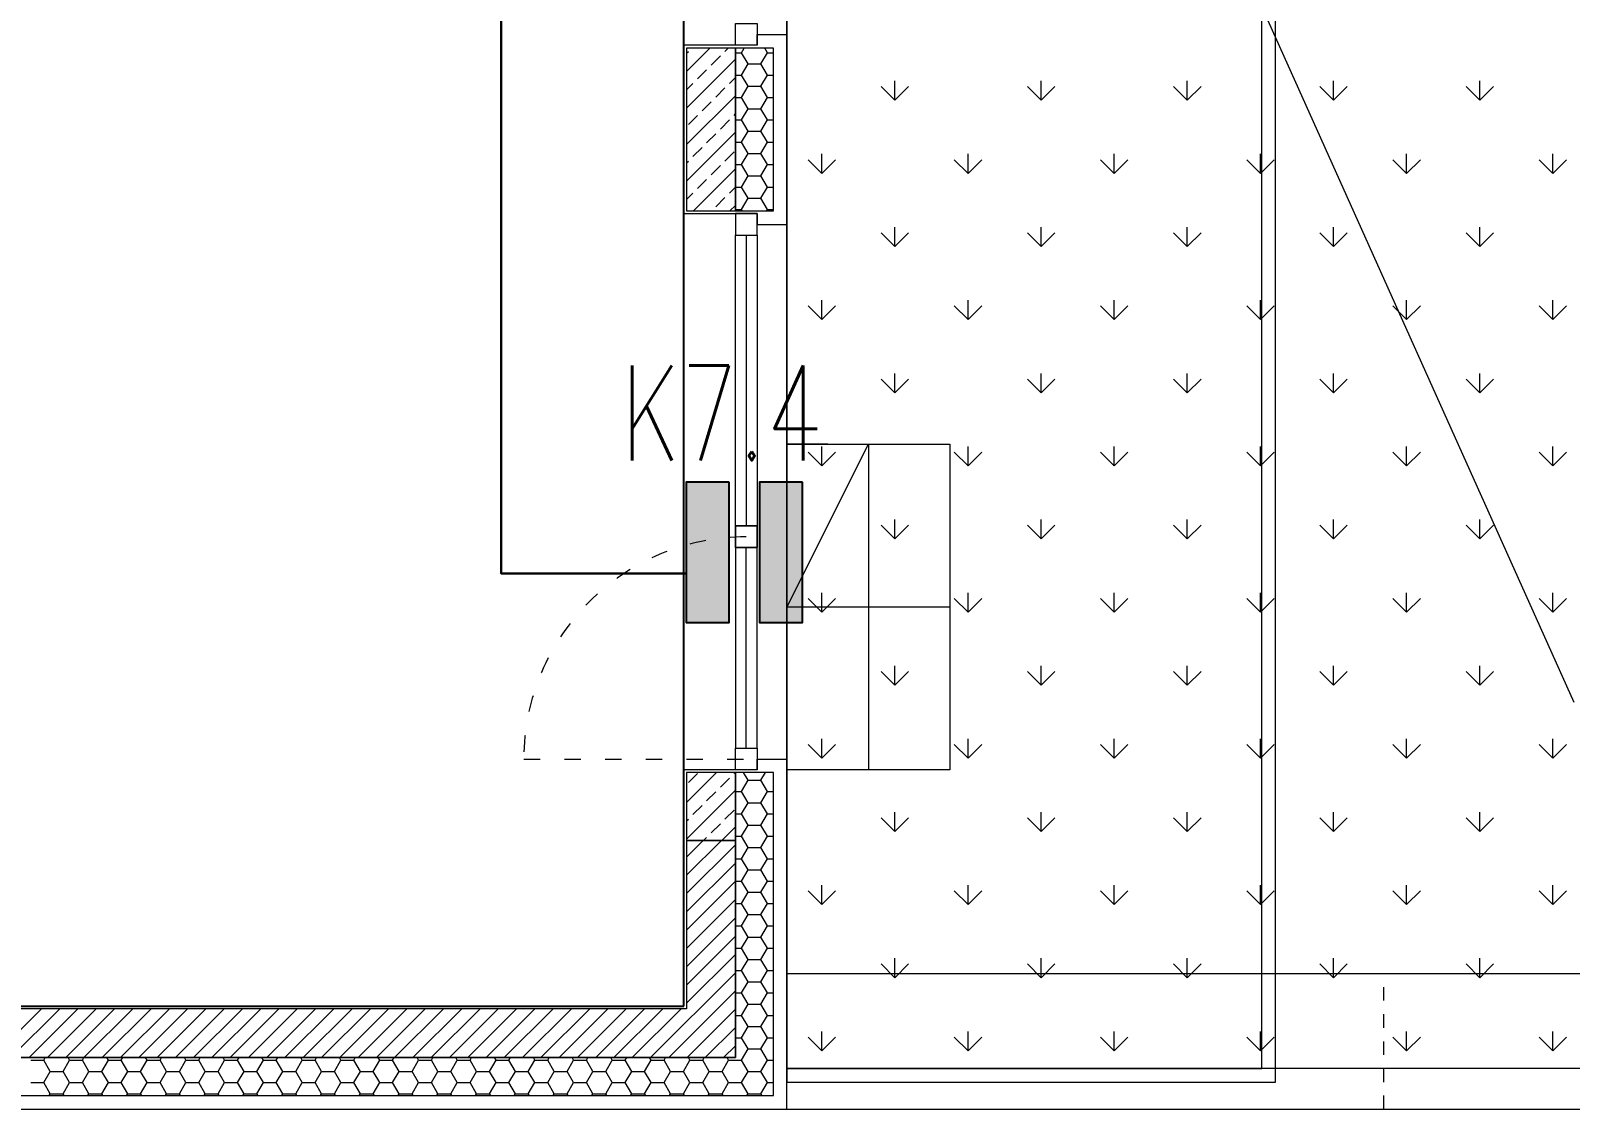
# Model space of a CAD drawing. Header units: millimetres. Extents: x 1780 to 154263, y -7240 to 17216.
# Drawn here: x 152218 to 152786, y 3005 to 3403 of the extents above; entities that cross this region are included whole.
import ezdxf

# ---------------------------------------------------------------- set-up
doc = ezdxf.new("R2010")
doc.units = ezdxf.units.MM
doc.linetypes.add('0.5_0.5', pattern=[1, 0.5, -0.5])
doc.linetypes.add('ACAD_ISO03W100', pattern=[30, 12, -18])
for name, color, linetype, lineweight in [('2d_SX_gruba przekroje', 90, 'Continuous', 20), ('2d_SX_instalacje - kanalizacja opadowa', 130, 'Continuous', 5), ('2d_SX_oznaczenia', 40, 'Continuous', 0), ('2d_SX_stolarka okienna', 5, 'Continuous', 5), ('2d_SX_szraf', 251, 'Continuous', 0), ('2d_SX_warstwy', 181, 'Continuous', 9), ('2d_SX_widok', 10, 'Continuous', 9)]:
    doc.layers.add(name, color=color, linetype=linetype, lineweight=lineweight)
doc.layers.add('2d_SX_powierzchnia', color=251, linetype='Continuous', plot=False)
doc.layers.add('2d_SX_rewizja 18 września', color=210, linetype='Continuous')
doc.layers.add('60 instalacje elektryka', color=10, linetype='Continuous')
doc.styles.add('OPIS', font='simplex.shx', dxfattribs={"width": 0.7, "height": 4})

# ---------------------------------------------------------------- blocks, each defined once
blk = doc.blocks.new('2p bc')
at = {"layer": '2d_SX_gruba przekroje', "color": 8}
for p, q in [((109357, 1644.67), (109357, 1648.67)), ((109357, 1648.67), (109368, 1648.67)), ((109368, 1648.67), (109368, 1644.67)), ((109357, 1644.67), (109330, 1644.67)), ((109330, 1644.67), (109330, 1582.67)), ((109368, 1582.67), (109368, 1644.67)), ((109330, 1582.67), (109357, 1582.67)), ((109357, 1582.67), (109357, 1578.67)), ((109357, 1578.67), (109368, 1578.67)), ((109368, 1578.67), (109368, 1582.67)), ((109357, 1377.67), (109357, 1381.67)), ((109357, 1381.67), (109368, 1381.67)), ((109368, 1381.67), (109368, 1377.67)), ((109357, 1377.67), (109330, 1377.67)), ((109330, 1377.67), (109330, 1290.67)), ((109368, 1252.67), (109368, 1377.67)), ((109330, 1290.67), (108859, 1290.67)), ((108859, 1252.67), (109368, 1252.67))]:
    blk.add_line(p, q, dxfattribs=at)
at = {"layer": '2d_SX_instalacje - kanalizacja opadowa', "color": 8, "linetype": '0.5_0.5', "ltscale": 10}
blk.add_line((109588, 1252.67), (109588, 1297.67), dxfattribs=at)
at = {"layer": '2d_SX_oznaczenia', "color": 8, "ltscale": 0.5}
for p, q in [((109368, 1437.67), (109398, 1497.67)), ((109428, 1437.67), (109368, 1437.67))]:
    blk.add_line(p, q, dxfattribs=at)
at = {"layer": '2d_SX_powierzchnia', "color": 8}
for p, q in [((109330, 1290.67), (109330, 1830.67)), ((108639, 1290.67), (109330, 1290.67))]:
    blk.add_line(p, q, dxfattribs=at)
at = {"layer": '2d_SX_stolarka okienna', "color": 8, "linetype": 'ACAD_ISO03W100', "ltscale": 0.5}
blk.add_line((109271, 1381.67), (109353, 1381.67), dxfattribs=at)
at = {"layer": '2d_SX_stolarka okienna', "color": 8}
for points in [[(109349, 1644.67), (109349, 1652.67), (109357, 1652.67), (109357, 1644.67), (109349, 1644.67)], [(109349, 1582.67), (109349, 1574.67), (109357, 1574.67), (109357, 1582.67), (109349, 1582.67)], [(109349, 1574.67), (109357, 1574.67), (109357, 1467.67), (109349, 1467.67)], [(109349, 1459.67), (109349, 1467.67), (109357, 1467.67), (109357, 1459.67), (109349, 1459.67)], [(109349, 1467.67), (109349, 1459.67), (109357, 1459.67), (109357, 1467.67), (109349, 1467.67)], [(109349, 1385.67), (109357, 1385.67), (109357, 1459.67), (109349, 1459.67)], [(109349, 1377.67), (109349, 1385.67), (109357, 1385.67), (109357, 1377.67), (109349, 1377.67)]]:
    blk.add_lwpolyline(points, close=True, dxfattribs=at)
for points in [[(109353, 1574.67), (109353, 1467.67)], [(109353, 1385.67), (109353, 1459.67)]]:
    blk.add_lwpolyline(points, dxfattribs=at)
at = {"layer": '2d_SX_stolarka okienna', "color": 8, "linetype": 'ACAD_ISO03W100', "ltscale": 0.5}
blk.add_arc((109353.07, 1381.5), 82.07, 90.0486, 179.8832, dxfattribs=at)
at = {"layer": '2d_SX_szraf', "color": 8}
for p, q in [((109368, 2048.67), (109658, 1402.67)), ((109368, 2048.67), (109368, 1302.67)), ((109368, 1302.67), (109758, 1302.67))]:
    blk.add_line(p, q, dxfattribs=at)
at = {"layer": '2d_SX_szraf', "color": 8, "linetype": 'Continuous'}
for p, q in [((109331, 1635.03), (109339.63, 1643.67)), ((109331, 1641.77), (109331.65, 1642.42)), ((109340.07, 1637.37), (109343.44, 1640.74)), ((109345.12, 1642.42), (109346.37, 1643.67)), ((109349, 1641.94), (109351.26, 1641.94)), ((109351.26, 1641.94), (109352.25, 1643.67)), ((109353.64, 1637.82), (109351.26, 1641.94)), ((109358.4, 1637.82), (109360.78, 1641.94)), ((109360.78, 1641.94), (109359.79, 1643.67)), ((109360.78, 1641.94), (109363, 1641.94)), ((109331, 1621.56), (109349, 1639.56)), ((109335.02, 1632.32), (109338.38, 1635.68)), ((109351.26, 1633.69), (109353.64, 1637.82)), ((109353.64, 1637.82), (109358.4, 1637.82)), ((109360.78, 1633.69), (109358.4, 1637.82)), ((109331, 1628.3), (109333.33, 1630.63)), ((109341.75, 1625.58), (109345.12, 1628.95)), ((109346.8, 1630.63), (109349, 1632.83)), ((109349, 1633.69), (109351.26, 1633.69)), ((109353.64, 1629.57), (109351.26, 1633.69)), ((109351.26, 1625.44), (109353.64, 1629.57)), ((109353.64, 1629.57), (109358.4, 1629.57)), ((109358.4, 1629.57), (109360.78, 1633.69)), ((109360.78, 1625.44), (109358.4, 1629.57)), ((109360.78, 1633.69), (109363, 1633.69)), ((109407.78, 1624.42), (109402.73, 1629.47)), ((109407.78, 1624.42), (109407.78, 1631.56)), ((109407.78, 1624.42), (109412.83, 1629.47)), ((109461.66, 1624.42), (109456.61, 1629.47)), ((109461.66, 1624.42), (109461.66, 1631.56)), ((109461.66, 1624.42), (109466.71, 1629.47)), ((109515.54, 1624.42), (109510.49, 1629.47)), ((109515.54, 1624.42), (109515.54, 1631.56)), ((109515.54, 1624.42), (109520.59, 1629.47)), ((109569.42, 1624.42), (109564.37, 1629.47)), ((109569.42, 1624.42), (109569.42, 1631.56)), ((109569.42, 1624.42), (109574.48, 1629.47)), ((109623.31, 1624.42), (109618.25, 1629.47)), ((109623.31, 1624.42), (109623.31, 1631.56)), ((109623.31, 1624.42), (109628.36, 1629.47)), ((109331, 1608.09), (109349, 1626.09)), ((109336.7, 1620.53), (109340.07, 1623.9)), ((109349, 1625.44), (109351.26, 1625.44)), ((109353.64, 1621.32), (109351.26, 1625.44)), ((109358.4, 1621.32), (109360.78, 1625.44)), ((109360.78, 1625.44), (109363, 1625.44)), ((109331.65, 1615.48), (109335.02, 1618.85)), ((109343.44, 1613.79), (109346.8, 1617.16)), ((109348.49, 1618.85), (109349, 1619.36)), ((109349, 1617.2), (109351.26, 1617.2)), ((109351.26, 1617.2), (109353.64, 1621.32)), ((109353.64, 1613.07), (109351.26, 1617.2)), ((109353.64, 1621.32), (109358.4, 1621.32)), ((109360.78, 1617.2), (109358.4, 1621.32)), ((109358.4, 1613.07), (109360.78, 1617.2)), ((109360.78, 1617.2), (109363, 1617.2)), ((109331, 1594.62), (109349, 1612.62)), ((109338.38, 1608.74), (109341.75, 1612.11)), ((109351.26, 1608.95), (109353.64, 1613.07)), ((109353.64, 1613.07), (109358.4, 1613.07)), ((109360.78, 1608.95), (109358.4, 1613.07)), ((109333.33, 1603.69), (109336.7, 1607.06)), ((109349, 1608.95), (109351.26, 1608.95)), ((109353.64, 1604.82), (109351.26, 1608.95)), ((109358.4, 1604.82), (109360.78, 1608.95)), ((109360.78, 1608.95), (109363, 1608.95)), ((109331, 1601.36), (109331.65, 1602.01)), ((109340.07, 1596.96), (109343.44, 1600.32)), ((109345.12, 1602.01), (109348.49, 1605.38)), ((109349, 1600.7), (109351.26, 1600.7)), ((109351.26, 1600.7), (109353.64, 1604.82)), ((109353.64, 1596.57), (109351.26, 1600.7)), ((109353.64, 1604.82), (109358.4, 1604.82)), ((109360.78, 1600.7), (109358.4, 1604.82)), ((109358.4, 1596.57), (109360.78, 1600.7)), ((109360.78, 1600.7), (109363, 1600.7)), ((109380.84, 1597.48), (109375.79, 1602.53)), ((109380.84, 1597.48), (109380.84, 1604.62)), ((109380.84, 1597.48), (109385.89, 1602.53)), ((109434.72, 1597.48), (109429.67, 1602.53)), ((109434.72, 1597.48), (109434.72, 1604.62)), ((109434.72, 1597.48), (109439.77, 1602.53)), ((109488.6, 1597.48), (109483.55, 1602.53)), ((109488.6, 1597.48), (109488.6, 1604.62)), ((109488.6, 1597.48), (109493.65, 1602.53)), ((109542.48, 1597.48), (109537.43, 1602.53)), ((109542.48, 1597.48), (109542.48, 1604.62)), ((109542.48, 1597.48), (109547.53, 1602.53)), ((109596.36, 1597.48), (109591.31, 1602.53)), ((109596.36, 1597.48), (109596.36, 1604.62)), ((109596.36, 1597.48), (109601.42, 1602.53)), ((109650.25, 1597.48), (109645.2, 1602.53)), ((109650.25, 1597.48), (109650.25, 1604.62)), ((109650.25, 1597.48), (109655.3, 1602.53)), ((109333.51, 1583.67), (109349, 1599.15)), ((109335.02, 1591.91), (109338.38, 1595.27)), ((109351.26, 1592.45), (109353.64, 1596.57)), ((109353.64, 1596.57), (109358.4, 1596.57)), ((109360.78, 1592.45), (109358.4, 1596.57)), ((109331, 1587.89), (109333.33, 1590.22)), ((109341.75, 1585.17), (109345.12, 1588.54)), ((109346.8, 1590.22), (109349, 1592.42)), ((109349, 1592.45), (109351.26, 1592.45)), ((109353.64, 1588.32), (109351.26, 1592.45)), ((109358.4, 1588.32), (109360.78, 1592.45)), ((109360.78, 1592.45), (109363, 1592.45)), ((109346.98, 1583.67), (109349, 1585.68)), ((109349, 1584.2), (109351.26, 1584.2)), ((109351.26, 1584.2), (109353.64, 1588.32)), ((109351.57, 1583.67), (109351.26, 1584.2)), ((109353.64, 1588.32), (109358.4, 1588.32)), ((109360.78, 1584.2), (109358.4, 1588.32)), ((109360.48, 1583.67), (109360.78, 1584.2)), ((109360.78, 1584.2), (109363, 1584.2)), ((109407.78, 1570.54), (109407.78, 1577.68)), ((109461.66, 1570.54), (109461.66, 1577.68)), ((109515.54, 1570.54), (109515.54, 1577.68)), ((109569.42, 1570.54), (109569.42, 1577.68)), ((109623.31, 1570.54), (109623.31, 1577.68)), ((109407.78, 1570.54), (109402.73, 1575.59)), ((109407.78, 1570.54), (109412.83, 1575.59)), ((109461.66, 1570.54), (109456.61, 1575.59)), ((109461.66, 1570.54), (109466.71, 1575.59)), ((109515.54, 1570.54), (109510.49, 1575.59)), ((109515.54, 1570.54), (109520.59, 1575.59)), ((109569.42, 1570.54), (109564.37, 1575.59)), ((109569.42, 1570.54), (109574.48, 1575.59)), ((109623.31, 1570.54), (109618.25, 1575.59)), ((109623.31, 1570.54), (109628.36, 1575.59)), ((109380.84, 1543.6), (109380.84, 1550.74)), ((109434.72, 1543.6), (109434.72, 1550.74)), ((109488.6, 1543.6), (109488.6, 1550.74)), ((109542.48, 1543.6), (109542.48, 1550.74)), ((109596.36, 1543.6), (109596.36, 1550.74)), ((109650.25, 1543.6), (109650.25, 1550.74)), ((109380.84, 1543.6), (109375.79, 1548.65)), ((109380.84, 1543.6), (109385.89, 1548.65)), ((109434.72, 1543.6), (109429.67, 1548.65)), ((109434.72, 1543.6), (109439.77, 1548.65)), ((109488.6, 1543.6), (109483.55, 1548.65)), ((109488.6, 1543.6), (109493.65, 1548.65)), ((109542.48, 1543.6), (109537.43, 1548.65)), ((109542.48, 1543.6), (109547.53, 1548.65)), ((109596.36, 1543.6), (109591.31, 1548.65)), ((109596.36, 1543.6), (109601.42, 1548.65)), ((109650.25, 1543.6), (109645.2, 1548.65)), ((109650.25, 1543.6), (109655.3, 1548.65)), ((109407.78, 1516.65), (109402.73, 1521.71)), ((109407.78, 1516.65), (109407.78, 1523.8)), ((109407.78, 1516.65), (109412.83, 1521.71)), ((109461.66, 1516.65), (109456.61, 1521.71)), ((109461.66, 1516.65), (109461.66, 1523.8)), ((109461.66, 1516.65), (109466.71, 1521.71)), ((109515.54, 1516.65), (109510.49, 1521.71)), ((109515.54, 1516.65), (109515.54, 1523.8)), ((109515.54, 1516.65), (109520.59, 1521.71)), ((109569.42, 1516.65), (109564.37, 1521.71)), ((109569.42, 1516.65), (109569.42, 1523.8)), ((109569.42, 1516.65), (109574.48, 1521.71)), ((109623.31, 1516.65), (109618.25, 1521.71)), ((109623.31, 1516.65), (109623.31, 1523.8)), ((109623.31, 1516.65), (109628.36, 1521.71)), ((109380.84, 1489.71), (109375.79, 1494.77)), ((109380.84, 1489.71), (109380.84, 1496.86)), ((109380.84, 1489.71), (109385.89, 1494.77)), ((109434.72, 1489.71), (109429.67, 1494.77)), ((109434.72, 1489.71), (109434.72, 1496.86)), ((109434.72, 1489.71), (109439.77, 1494.77)), ((109488.6, 1489.71), (109483.55, 1494.77)), ((109488.6, 1489.71), (109488.6, 1496.86)), ((109488.6, 1489.71), (109493.65, 1494.77)), ((109542.48, 1489.71), (109537.43, 1494.77)), ((109542.48, 1489.71), (109542.48, 1496.86)), ((109542.48, 1489.71), (109547.53, 1494.77)), ((109596.36, 1489.71), (109591.31, 1494.77)), ((109596.36, 1489.71), (109596.36, 1496.86)), ((109596.36, 1489.71), (109601.42, 1494.77)), ((109650.25, 1489.71), (109645.2, 1494.77)), ((109650.25, 1489.71), (109650.25, 1496.86)), ((109650.25, 1489.71), (109655.3, 1494.77)), ((109407.78, 1462.77), (109407.78, 1469.92)), ((109461.66, 1462.77), (109461.66, 1469.92)), ((109515.54, 1462.77), (109515.54, 1469.92)), ((109569.42, 1462.77), (109569.42, 1469.92)), ((109623.31, 1462.77), (109623.31, 1469.92)), ((109407.78, 1462.77), (109402.73, 1467.82)), ((109407.78, 1462.77), (109412.83, 1467.82)), ((109461.66, 1462.77), (109456.61, 1467.82)), ((109461.66, 1462.77), (109466.71, 1467.82)), ((109515.54, 1462.77), (109510.49, 1467.82)), ((109515.54, 1462.77), (109520.59, 1467.82)), ((109569.42, 1462.77), (109564.37, 1467.82)), ((109569.42, 1462.77), (109574.48, 1467.82)), ((109623.31, 1462.77), (109618.25, 1467.82)), ((109623.31, 1462.77), (109628.36, 1467.82)), ((109380.84, 1435.83), (109380.84, 1442.98)), ((109434.72, 1435.83), (109434.72, 1442.98)), ((109488.6, 1435.83), (109488.6, 1442.98)), ((109542.48, 1435.83), (109542.48, 1442.98)), ((109596.36, 1435.83), (109596.36, 1442.98)), ((109650.25, 1435.83), (109650.25, 1442.98)), ((109380.84, 1435.83), (109375.79, 1440.88)), ((109380.84, 1435.83), (109385.89, 1440.88)), ((109434.72, 1435.83), (109429.67, 1440.88)), ((109434.72, 1435.83), (109439.77, 1440.88)), ((109488.6, 1435.83), (109483.55, 1440.88)), ((109488.6, 1435.83), (109493.65, 1440.88)), ((109542.48, 1435.83), (109537.43, 1440.88)), ((109542.48, 1435.83), (109547.53, 1440.88)), ((109596.36, 1435.83), (109591.31, 1440.88)), ((109596.36, 1435.83), (109601.42, 1440.88)), ((109650.25, 1435.83), (109645.2, 1440.88)), ((109650.25, 1435.83), (109655.3, 1440.88)), ((109407.78, 1408.89), (109402.73, 1413.94)), ((109407.78, 1408.89), (109407.78, 1416.04)), ((109407.78, 1408.89), (109412.83, 1413.94)), ((109461.66, 1408.89), (109456.61, 1413.94)), ((109461.66, 1408.89), (109461.66, 1416.04)), ((109461.66, 1408.89), (109466.71, 1413.94)), ((109515.54, 1408.89), (109510.49, 1413.94)), ((109515.54, 1408.89), (109515.54, 1416.04)), ((109515.54, 1408.89), (109520.59, 1413.94)), ((109569.42, 1408.89), (109564.37, 1413.94)), ((109569.42, 1408.89), (109569.42, 1416.04)), ((109569.42, 1408.89), (109574.48, 1413.94)), ((109623.31, 1408.89), (109618.25, 1413.94)), ((109623.31, 1408.89), (109623.31, 1416.04)), ((109623.31, 1408.89), (109628.36, 1413.94)), ((109380.84, 1381.95), (109375.79, 1387)), ((109380.84, 1381.95), (109380.84, 1389.09)), ((109380.84, 1381.95), (109385.89, 1387)), ((109434.72, 1381.95), (109429.67, 1387)), ((109434.72, 1381.95), (109434.72, 1389.09)), ((109434.72, 1381.95), (109439.77, 1387)), ((109488.6, 1381.95), (109483.55, 1387)), ((109488.6, 1381.95), (109488.6, 1389.09)), ((109488.6, 1381.95), (109493.65, 1387)), ((109542.48, 1381.95), (109537.43, 1387)), ((109542.48, 1381.95), (109542.48, 1389.09)), ((109542.48, 1381.95), (109547.53, 1387)), ((109596.36, 1381.95), (109591.31, 1387)), ((109596.36, 1381.95), (109596.36, 1389.09)), ((109596.36, 1381.95), (109601.42, 1387)), ((109650.25, 1381.95), (109645.2, 1387)), ((109650.25, 1381.95), (109650.25, 1389.09)), ((109650.25, 1381.95), (109655.3, 1387)), ((109331, 1365.63), (109342.04, 1376.67)), ((109331.65, 1373.01), (109335.02, 1376.38)), ((109343.44, 1371.33), (109346.8, 1374.7)), ((109348.49, 1376.38), (109348.77, 1376.67)), ((109351.26, 1369.73), (109353.64, 1373.85)), ((109353.64, 1373.85), (109352.02, 1376.67)), ((109353.64, 1373.85), (109358.4, 1373.85)), ((109358.4, 1373.85), (109360.03, 1376.67)), ((109360.78, 1369.73), (109358.4, 1373.85)), ((109331, 1352.16), (109349, 1370.16)), ((109338.38, 1366.28), (109341.75, 1369.64)), ((109349, 1369.73), (109351.26, 1369.73)), ((109353.64, 1365.6), (109351.26, 1369.73)), ((109358.4, 1365.6), (109360.78, 1369.73)), ((109360.78, 1369.73), (109363, 1369.73)), ((109333.33, 1361.22), (109336.7, 1364.59)), ((109345.12, 1359.54), (109348.49, 1362.91)), ((109351.26, 1361.48), (109353.64, 1365.6)), ((109353.64, 1365.6), (109358.4, 1365.6)), ((109360.78, 1361.48), (109358.4, 1365.6)), ((109407.78, 1355.01), (109407.78, 1362.15)), ((109461.66, 1355.01), (109461.66, 1362.15)), ((109515.54, 1355.01), (109515.54, 1362.15)), ((109569.42, 1355.01), (109569.42, 1362.15)), ((109623.31, 1355.01), (109623.31, 1362.15)), ((109331, 1358.89), (109331.65, 1359.54)), ((109340.07, 1354.49), (109343.44, 1357.86)), ((109343.98, 1351.67), (109349, 1356.69)), ((109349, 1361.48), (109351.26, 1361.48)), ((109353.64, 1357.36), (109351.26, 1361.48)), ((109351.26, 1353.23), (109353.64, 1357.36)), ((109353.64, 1357.36), (109358.4, 1357.36)), ((109358.4, 1357.36), (109360.78, 1361.48)), ((109360.78, 1353.23), (109358.4, 1357.36)), ((109360.78, 1361.48), (109363, 1361.48)), ((109407.78, 1355.01), (109402.73, 1360.06)), ((109407.78, 1355.01), (109412.83, 1360.06)), ((109461.66, 1355.01), (109456.61, 1360.06)), ((109461.66, 1355.01), (109466.71, 1360.06)), ((109515.54, 1355.01), (109510.49, 1360.06)), ((109515.54, 1355.01), (109520.59, 1360.06)), ((109569.42, 1355.01), (109564.37, 1360.06)), ((109569.42, 1355.01), (109574.48, 1360.06)), ((109623.31, 1355.01), (109618.25, 1360.06)), ((109623.31, 1355.01), (109628.36, 1360.06)), ((109331, 1345.58), (109337.08, 1351.67)), ((109331, 1338.85), (109343.82, 1351.67)), ((109337.24, 1351.67), (109338.38, 1352.81)), ((109349, 1353.23), (109351.26, 1353.23)), ((109353.64, 1349.11), (109351.26, 1353.23)), ((109358.4, 1349.11), (109360.78, 1353.23)), ((109360.78, 1353.23), (109363, 1353.23)), ((109331, 1332.11), (109349, 1350.11)), ((109349, 1344.98), (109351.26, 1344.98)), ((109351.26, 1344.98), (109353.64, 1349.11)), ((109353.64, 1340.86), (109351.26, 1344.98)), ((109353.64, 1349.11), (109358.4, 1349.11)), ((109360.78, 1344.98), (109358.4, 1349.11)), ((109358.4, 1340.86), (109360.78, 1344.98)), ((109360.78, 1344.98), (109363, 1344.98)), ((109331, 1325.37), (109349, 1343.37)), ((109351.26, 1336.73), (109353.64, 1340.86)), ((109353.64, 1340.86), (109358.4, 1340.86)), ((109360.78, 1336.73), (109358.4, 1340.86)), ((109331, 1318.64), (109349, 1336.64)), ((109349, 1336.73), (109351.26, 1336.73)), ((109353.64, 1332.61), (109351.26, 1336.73)), ((109358.4, 1332.61), (109360.78, 1336.73)), ((109360.78, 1336.73), (109363, 1336.73)), ((109380.84, 1328.07), (109380.84, 1335.21)), ((109434.72, 1328.07), (109434.72, 1335.21)), ((109488.6, 1328.07), (109488.6, 1335.21)), ((109542.48, 1328.07), (109542.48, 1335.21)), ((109596.36, 1328.07), (109596.36, 1335.21)), ((109650.25, 1328.07), (109650.25, 1335.21)), ((109331, 1311.9), (109349, 1329.9)), ((109349, 1328.48), (109351.26, 1328.48)), ((109351.26, 1328.48), (109353.64, 1332.61)), ((109353.64, 1324.36), (109351.26, 1328.48)), ((109353.64, 1332.61), (109358.4, 1332.61)), ((109360.78, 1328.48), (109358.4, 1332.61)), ((109358.4, 1324.36), (109360.78, 1328.48)), ((109360.78, 1328.48), (109363, 1328.48)), ((109380.84, 1328.07), (109375.79, 1333.12)), ((109380.84, 1328.07), (109385.89, 1333.12)), ((109434.72, 1328.07), (109429.67, 1333.12)), ((109434.72, 1328.07), (109439.77, 1333.12)), ((109488.6, 1328.07), (109483.55, 1333.12)), ((109488.6, 1328.07), (109493.65, 1333.12)), ((109542.48, 1328.07), (109537.43, 1333.12)), ((109542.48, 1328.07), (109547.53, 1333.12)), ((109596.36, 1328.07), (109591.31, 1333.12)), ((109596.36, 1328.07), (109601.42, 1333.12)), ((109650.25, 1328.07), (109645.2, 1333.12)), ((109650.25, 1328.07), (109655.3, 1333.12)), ((109331, 1305.17), (109349, 1323.17)), ((109351.26, 1320.24), (109353.64, 1324.36)), ((109353.64, 1324.36), (109358.4, 1324.36)), ((109360.78, 1320.24), (109358.4, 1324.36)), ((109331, 1298.43), (109349, 1316.43)), ((109349, 1320.24), (109351.26, 1320.24)), ((109353.64, 1316.11), (109351.26, 1320.24)), ((109358.4, 1316.11), (109360.78, 1320.24)), ((109360.78, 1320.24), (109363, 1320.24)), ((109349, 1311.99), (109351.26, 1311.99)), ((109351.26, 1311.99), (109353.64, 1316.11)), ((109353.64, 1307.86), (109351.26, 1311.99)), ((109353.64, 1316.11), (109358.4, 1316.11)), ((109360.78, 1311.99), (109358.4, 1316.11)), ((109358.4, 1307.86), (109360.78, 1311.99)), ((109360.78, 1311.99), (109363, 1311.99)), ((109331, 1291.7), (109349, 1309.7)), ((109351.26, 1303.74), (109353.64, 1307.86)), ((109353.64, 1307.86), (109358.4, 1307.86)), ((109360.78, 1303.74), (109358.4, 1307.86)), ((109407.78, 1301.13), (109402.73, 1306.18)), ((109407.78, 1301.13), (109407.78, 1308.27)), ((109407.78, 1301.13), (109412.83, 1306.18)), ((109461.66, 1301.13), (109456.61, 1306.18)), ((109461.66, 1301.13), (109461.66, 1308.27)), ((109461.66, 1301.13), (109466.71, 1306.18)), ((109515.54, 1301.13), (109510.49, 1306.18)), ((109515.54, 1301.13), (109515.54, 1308.27)), ((109515.54, 1301.13), (109520.59, 1306.18)), ((109569.42, 1301.13), (109564.37, 1306.18)), ((109569.42, 1301.13), (109569.42, 1308.27)), ((109569.42, 1301.13), (109574.48, 1306.18)), ((109623.31, 1301.13), (109618.25, 1306.18)), ((109623.31, 1301.13), (109623.31, 1308.27)), ((109623.31, 1301.13), (109628.36, 1306.18)), ((109317.7, 1271.67), (109349, 1302.96)), ((109349, 1303.74), (109351.26, 1303.74)), ((109353.64, 1299.61), (109351.26, 1303.74)), ((109351.26, 1295.49), (109353.64, 1299.61)), ((109353.64, 1299.61), (109358.4, 1299.61)), ((109358.4, 1299.61), (109360.78, 1303.74)), ((109360.78, 1295.49), (109358.4, 1299.61)), ((109360.78, 1303.74), (109363, 1303.74)), ((109324.44, 1271.67), (109349, 1296.23)), ((109349, 1295.49), (109351.26, 1295.49)), ((109353.64, 1291.36), (109351.26, 1295.49)), ((109358.4, 1291.36), (109360.78, 1295.49)), ((109360.78, 1295.49), (109363, 1295.49)), ((109075.23, 1271.67), (109093.23, 1289.67)), ((109081.97, 1271.67), (109099.97, 1289.67)), ((109088.7, 1271.67), (109106.7, 1289.67)), ((109095.44, 1271.67), (109113.44, 1289.67)), ((109102.18, 1271.67), (109120.18, 1289.67)), ((109108.91, 1271.67), (109126.91, 1289.67)), ((109115.65, 1271.67), (109133.65, 1289.67)), ((109122.38, 1271.67), (109140.38, 1289.67)), ((109129.12, 1271.67), (109147.12, 1289.67)), ((109135.85, 1271.67), (109153.85, 1289.67)), ((109142.59, 1271.67), (109160.59, 1289.67)), ((109149.32, 1271.67), (109167.32, 1289.67)), ((109156.06, 1271.67), (109174.06, 1289.67)), ((109162.79, 1271.67), (109180.79, 1289.67)), ((109169.53, 1271.67), (109187.53, 1289.67)), ((109176.26, 1271.67), (109194.26, 1289.67)), ((109183, 1271.67), (109201, 1289.67)), ((109189.73, 1271.67), (109207.73, 1289.67)), ((109196.47, 1271.67), (109214.47, 1289.67)), ((109203.2, 1271.67), (109221.2, 1289.67)), ((109209.94, 1271.67), (109227.94, 1289.67)), ((109216.67, 1271.67), (109234.67, 1289.67)), ((109223.41, 1271.67), (109241.41, 1289.67)), ((109230.14, 1271.67), (109248.14, 1289.67)), ((109236.88, 1271.67), (109254.88, 1289.67)), ((109243.61, 1271.67), (109261.61, 1289.67)), ((109250.35, 1271.67), (109268.35, 1289.67)), ((109257.08, 1271.67), (109275.08, 1289.67)), ((109263.82, 1271.67), (109281.82, 1289.67)), ((109270.55, 1271.67), (109288.55, 1289.67)), ((109277.29, 1271.67), (109295.29, 1289.67)), ((109284.03, 1271.67), (109302.03, 1289.67)), ((109290.76, 1271.67), (109308.76, 1289.67)), ((109297.5, 1271.67), (109315.5, 1289.67)), ((109304.23, 1271.67), (109322.23, 1289.67)), ((109310.97, 1271.67), (109328.97, 1289.67)), ((109331.17, 1271.67), (109349, 1289.49)), ((109351.26, 1287.24), (109353.64, 1291.36)), ((109353.64, 1291.36), (109358.4, 1291.36)), ((109360.78, 1287.24), (109358.4, 1291.36)), ((109337.91, 1271.67), (109349, 1282.76)), ((109349, 1287.24), (109351.26, 1287.24)), ((109353.64, 1283.12), (109351.26, 1287.24)), ((109351.26, 1278.99), (109353.64, 1283.12)), ((109353.64, 1283.12), (109358.4, 1283.12)), ((109358.4, 1283.12), (109360.78, 1287.24)), ((109360.78, 1278.99), (109358.4, 1283.12)), ((109360.78, 1287.24), (109363, 1287.24)), ((109349, 1278.99), (109351.26, 1278.99)), ((109353.64, 1274.87), (109351.26, 1278.99)), ((109358.4, 1274.87), (109360.78, 1278.99)), ((109360.78, 1278.99), (109363, 1278.99)), ((109380.84, 1274.19), (109375.79, 1279.24)), ((109380.84, 1274.19), (109380.84, 1281.33)), ((109380.84, 1274.19), (109385.89, 1279.24)), ((109434.72, 1274.19), (109429.67, 1279.24)), ((109434.72, 1274.19), (109434.72, 1281.33)), ((109434.72, 1274.19), (109439.77, 1279.24)), ((109488.6, 1274.19), (109483.55, 1279.24)), ((109488.6, 1274.19), (109488.6, 1281.33)), ((109488.6, 1274.19), (109493.65, 1279.24)), ((109542.48, 1274.19), (109537.43, 1279.24)), ((109542.48, 1274.19), (109542.48, 1281.33)), ((109542.48, 1274.19), (109547.53, 1279.24)), ((109596.36, 1274.19), (109591.31, 1279.24)), ((109596.36, 1274.19), (109596.36, 1281.33)), ((109596.36, 1274.19), (109601.42, 1279.24)), ((109650.25, 1274.19), (109645.2, 1279.24)), ((109650.25, 1274.19), (109650.25, 1281.33)), ((109650.25, 1274.19), (109655.3, 1279.24)), ((109094.08, 1270.74), (109094.62, 1271.67)), ((109103.61, 1270.74), (109103.08, 1271.67)), ((109108.37, 1270.74), (109108.91, 1271.67)), ((109117.9, 1270.74), (109117.36, 1271.67)), ((109122.66, 1270.74), (109123.19, 1271.67)), ((109132.18, 1270.74), (109131.65, 1271.67)), ((109136.95, 1270.74), (109137.48, 1271.67)), ((109146.47, 1270.74), (109145.94, 1271.67)), ((109151.23, 1270.74), (109151.77, 1271.67)), ((109160.76, 1270.74), (109160.23, 1271.67)), ((109165.52, 1270.74), (109166.06, 1271.67)), ((109175.05, 1270.74), (109174.51, 1271.67)), ((109179.81, 1270.74), (109180.34, 1271.67)), ((109189.33, 1270.74), (109188.8, 1271.67)), ((109194.1, 1270.74), (109194.63, 1271.67)), ((109203.62, 1270.74), (109203.09, 1271.67)), ((109208.38, 1270.74), (109208.92, 1271.67)), ((109217.91, 1270.74), (109217.38, 1271.67)), ((109222.67, 1270.74), (109223.21, 1271.67)), ((109232.2, 1270.74), (109231.66, 1271.67)), ((109236.96, 1270.74), (109237.49, 1271.67)), ((109246.48, 1270.74), (109245.95, 1271.67)), ((109251.25, 1270.74), (109251.78, 1271.67)), ((109260.77, 1270.74), (109260.24, 1271.67)), ((109265.53, 1270.74), (109266.07, 1271.67)), ((109275.06, 1270.74), (109274.53, 1271.67)), ((109279.82, 1270.74), (109280.36, 1271.67)), ((109289.35, 1270.74), (109288.81, 1271.67)), ((109294.11, 1270.74), (109294.64, 1271.67)), ((109303.63, 1270.74), (109303.1, 1271.67)), ((109308.4, 1270.74), (109308.93, 1271.67)), ((109317.92, 1270.74), (109317.39, 1271.67)), ((109322.68, 1270.74), (109323.22, 1271.67)), ((109332.21, 1270.74), (109331.68, 1271.67)), ((109336.97, 1270.74), (109337.51, 1271.67)), ((109344.64, 1271.67), (109349, 1276.02)), ((109346.5, 1270.74), (109345.96, 1271.67)), ((109351.26, 1270.74), (109353.64, 1274.87)), ((109353.64, 1274.87), (109358.4, 1274.87)), ((109360.78, 1270.74), (109358.4, 1274.87)), ((109089.32, 1270.74), (109094.08, 1270.74)), ((109096.47, 1266.62), (109094.08, 1270.74)), ((109094.08, 1262.49), (109096.47, 1266.62)), ((109096.47, 1266.62), (109101.23, 1266.62)), ((109101.23, 1266.62), (109103.61, 1270.74)), ((109103.61, 1262.49), (109101.23, 1266.62)), ((109103.61, 1270.74), (109108.37, 1270.74)), ((109110.75, 1266.62), (109108.37, 1270.74)), ((109108.37, 1262.49), (109110.75, 1266.62)), ((109110.75, 1266.62), (109115.52, 1266.62)), ((109115.52, 1266.62), (109117.9, 1270.74)), ((109117.9, 1262.49), (109115.52, 1266.62)), ((109117.9, 1270.74), (109122.66, 1270.74)), ((109125.04, 1266.62), (109122.66, 1270.74)), ((109122.66, 1262.49), (109125.04, 1266.62)), ((109125.04, 1266.62), (109129.8, 1266.62)), ((109129.8, 1266.62), (109132.18, 1270.74)), ((109132.18, 1262.49), (109129.8, 1266.62)), ((109132.18, 1270.74), (109136.95, 1270.74)), ((109139.33, 1266.62), (109136.95, 1270.74)), ((109136.95, 1262.49), (109139.33, 1266.62)), ((109139.33, 1266.62), (109144.09, 1266.62)), ((109144.09, 1266.62), (109146.47, 1270.74)), ((109146.47, 1262.49), (109144.09, 1266.62)), ((109146.47, 1270.74), (109151.23, 1270.74)), ((109153.62, 1266.62), (109151.23, 1270.74)), ((109151.23, 1262.49), (109153.62, 1266.62)), ((109153.62, 1266.62), (109158.38, 1266.62)), ((109158.38, 1266.62), (109160.76, 1270.74)), ((109160.76, 1262.49), (109158.38, 1266.62)), ((109160.76, 1270.74), (109165.52, 1270.74)), ((109167.9, 1266.62), (109165.52, 1270.74)), ((109165.52, 1262.49), (109167.9, 1266.62)), ((109167.9, 1266.62), (109172.67, 1266.62)), ((109172.67, 1266.62), (109175.05, 1270.74)), ((109175.05, 1262.49), (109172.67, 1266.62)), ((109175.05, 1270.74), (109179.81, 1270.74)), ((109182.19, 1266.62), (109179.81, 1270.74)), ((109179.81, 1262.49), (109182.19, 1266.62)), ((109182.19, 1266.62), (109186.95, 1266.62)), ((109186.95, 1266.62), (109189.33, 1270.74)), ((109189.33, 1262.49), (109186.95, 1266.62)), ((109189.33, 1270.74), (109194.1, 1270.74)), ((109196.48, 1266.62), (109194.1, 1270.74)), ((109194.1, 1262.49), (109196.48, 1266.62)), ((109196.48, 1266.62), (109201.24, 1266.62)), ((109201.24, 1266.62), (109203.62, 1270.74)), ((109203.62, 1262.49), (109201.24, 1266.62)), ((109203.62, 1270.74), (109208.38, 1270.74)), ((109210.77, 1266.62), (109208.38, 1270.74)), ((109208.38, 1262.49), (109210.77, 1266.62)), ((109210.77, 1266.62), (109215.53, 1266.62)), ((109215.53, 1266.62), (109217.91, 1270.74)), ((109217.91, 1262.49), (109215.53, 1266.62)), ((109217.91, 1270.74), (109222.67, 1270.74)), ((109225.05, 1266.62), (109222.67, 1270.74)), ((109222.67, 1262.49), (109225.05, 1266.62)), ((109225.05, 1266.62), (109229.82, 1266.62)), ((109229.82, 1266.62), (109232.2, 1270.74)), ((109232.2, 1262.49), (109229.82, 1266.62)), ((109232.2, 1270.74), (109236.96, 1270.74)), ((109239.34, 1266.62), (109236.96, 1270.74)), ((109236.96, 1262.49), (109239.34, 1266.62)), ((109239.34, 1266.62), (109244.1, 1266.62)), ((109244.1, 1266.62), (109246.48, 1270.74)), ((109246.48, 1262.49), (109244.1, 1266.62)), ((109246.48, 1270.74), (109251.25, 1270.74)), ((109253.63, 1266.62), (109251.25, 1270.74)), ((109251.25, 1262.49), (109253.63, 1266.62)), ((109253.63, 1266.62), (109258.39, 1266.62)), ((109258.39, 1266.62), (109260.77, 1270.74)), ((109260.77, 1262.49), (109258.39, 1266.62)), ((109260.77, 1270.74), (109265.53, 1270.74)), ((109267.92, 1266.62), (109265.53, 1270.74)), ((109265.53, 1262.49), (109267.92, 1266.62)), ((109267.92, 1266.62), (109272.68, 1266.62)), ((109272.68, 1266.62), (109275.06, 1270.74)), ((109275.06, 1262.49), (109272.68, 1266.62)), ((109275.06, 1270.74), (109279.82, 1270.74)), ((109282.2, 1266.62), (109279.82, 1270.74)), ((109279.82, 1262.49), (109282.2, 1266.62)), ((109282.2, 1266.62), (109286.97, 1266.62)), ((109286.97, 1266.62), (109289.35, 1270.74)), ((109289.35, 1262.49), (109286.97, 1266.62)), ((109289.35, 1270.74), (109294.11, 1270.74)), ((109296.49, 1266.62), (109294.11, 1270.74)), ((109294.11, 1262.49), (109296.49, 1266.62)), ((109296.49, 1266.62), (109301.25, 1266.62)), ((109301.25, 1266.62), (109303.63, 1270.74)), ((109303.63, 1262.49), (109301.25, 1266.62)), ((109303.63, 1270.74), (109308.4, 1270.74)), ((109310.78, 1266.62), (109308.4, 1270.74)), ((109308.4, 1262.49), (109310.78, 1266.62)), ((109310.78, 1266.62), (109315.54, 1266.62)), ((109315.54, 1266.62), (109317.92, 1270.74)), ((109317.92, 1262.49), (109315.54, 1266.62)), ((109317.92, 1270.74), (109322.68, 1270.74)), ((109325.07, 1266.62), (109322.68, 1270.74)), ((109322.68, 1262.49), (109325.07, 1266.62)), ((109325.07, 1266.62), (109329.83, 1266.62)), ((109329.83, 1266.62), (109332.21, 1270.74)), ((109332.21, 1262.49), (109329.83, 1266.62)), ((109332.21, 1270.74), (109336.97, 1270.74)), ((109339.35, 1266.62), (109336.97, 1270.74)), ((109336.97, 1262.49), (109339.35, 1266.62)), ((109339.35, 1266.62), (109344.12, 1266.62)), ((109344.12, 1266.62), (109346.5, 1270.74)), ((109346.5, 1262.49), (109344.12, 1266.62)), ((109346.5, 1270.74), (109351.26, 1270.74)), ((109353.64, 1266.62), (109351.26, 1270.74)), ((109351.26, 1262.49), (109353.64, 1266.62)), ((109353.64, 1266.62), (109358.4, 1266.62)), ((109358.4, 1266.62), (109360.78, 1270.74)), ((109360.78, 1262.49), (109358.4, 1266.62)), ((109360.78, 1270.74), (109363, 1270.74)), ((109089.32, 1262.49), (109094.08, 1262.49)), ((109096.47, 1258.37), (109094.08, 1262.49)), ((109101.23, 1258.37), (109103.61, 1262.49)), ((109103.61, 1262.49), (109108.37, 1262.49)), ((109110.75, 1258.37), (109108.37, 1262.49)), ((109115.52, 1258.37), (109117.9, 1262.49)), ((109117.9, 1262.49), (109122.66, 1262.49)), ((109125.04, 1258.37), (109122.66, 1262.49)), ((109129.8, 1258.37), (109132.18, 1262.49)), ((109132.18, 1262.49), (109136.95, 1262.49)), ((109139.33, 1258.37), (109136.95, 1262.49)), ((109144.09, 1258.37), (109146.47, 1262.49)), ((109146.47, 1262.49), (109151.23, 1262.49)), ((109153.62, 1258.37), (109151.23, 1262.49)), ((109158.38, 1258.37), (109160.76, 1262.49)), ((109160.76, 1262.49), (109165.52, 1262.49)), ((109167.9, 1258.37), (109165.52, 1262.49)), ((109172.67, 1258.37), (109175.05, 1262.49)), ((109175.05, 1262.49), (109179.81, 1262.49)), ((109182.19, 1258.37), (109179.81, 1262.49)), ((109186.95, 1258.37), (109189.33, 1262.49)), ((109189.33, 1262.49), (109194.1, 1262.49)), ((109196.48, 1258.37), (109194.1, 1262.49)), ((109201.24, 1258.37), (109203.62, 1262.49)), ((109203.62, 1262.49), (109208.38, 1262.49)), ((109210.77, 1258.37), (109208.38, 1262.49)), ((109215.53, 1258.37), (109217.91, 1262.49)), ((109217.91, 1262.49), (109222.67, 1262.49)), ((109225.05, 1258.37), (109222.67, 1262.49)), ((109229.82, 1258.37), (109232.2, 1262.49)), ((109232.2, 1262.49), (109236.96, 1262.49)), ((109239.34, 1258.37), (109236.96, 1262.49)), ((109244.1, 1258.37), (109246.48, 1262.49)), ((109246.48, 1262.49), (109251.25, 1262.49)), ((109253.63, 1258.37), (109251.25, 1262.49)), ((109258.39, 1258.37), (109260.77, 1262.49)), ((109260.77, 1262.49), (109265.53, 1262.49)), ((109267.92, 1258.37), (109265.53, 1262.49)), ((109272.68, 1258.37), (109275.06, 1262.49)), ((109275.06, 1262.49), (109279.82, 1262.49)), ((109282.2, 1258.37), (109279.82, 1262.49)), ((109286.97, 1258.37), (109289.35, 1262.49)), ((109289.35, 1262.49), (109294.11, 1262.49)), ((109296.49, 1258.37), (109294.11, 1262.49)), ((109301.25, 1258.37), (109303.63, 1262.49)), ((109303.63, 1262.49), (109308.4, 1262.49)), ((109310.78, 1258.37), (109308.4, 1262.49)), ((109315.54, 1258.37), (109317.92, 1262.49)), ((109317.92, 1262.49), (109322.68, 1262.49)), ((109325.07, 1258.37), (109322.68, 1262.49)), ((109329.83, 1258.37), (109332.21, 1262.49)), ((109332.21, 1262.49), (109336.97, 1262.49)), ((109339.35, 1258.37), (109336.97, 1262.49)), ((109344.12, 1258.37), (109346.5, 1262.49)), ((109346.5, 1262.49), (109351.26, 1262.49)), ((109353.64, 1258.37), (109351.26, 1262.49)), ((109358.4, 1258.37), (109360.78, 1262.49)), ((109360.78, 1262.49), (109363, 1262.49)), ((109096.06, 1257.67), (109096.47, 1258.37)), ((109096.47, 1258.37), (109101.23, 1258.37)), ((109101.63, 1257.67), (109101.23, 1258.37)), ((109110.35, 1257.67), (109110.75, 1258.37)), ((109110.75, 1258.37), (109115.52, 1258.37)), ((109115.92, 1257.67), (109115.52, 1258.37)), ((109124.63, 1257.67), (109125.04, 1258.37)), ((109125.04, 1258.37), (109129.8, 1258.37)), ((109130.21, 1257.67), (109129.8, 1258.37)), ((109138.92, 1257.67), (109139.33, 1258.37)), ((109139.33, 1258.37), (109144.09, 1258.37)), ((109144.5, 1257.67), (109144.09, 1258.37)), ((109153.21, 1257.67), (109153.62, 1258.37)), ((109153.62, 1258.37), (109158.38, 1258.37)), ((109158.78, 1257.67), (109158.38, 1258.37)), ((109167.5, 1257.67), (109167.9, 1258.37)), ((109167.9, 1258.37), (109172.67, 1258.37)), ((109173.07, 1257.67), (109172.67, 1258.37)), ((109181.78, 1257.67), (109182.19, 1258.37)), ((109182.19, 1258.37), (109186.95, 1258.37)), ((109187.36, 1257.67), (109186.95, 1258.37)), ((109196.07, 1257.67), (109196.48, 1258.37)), ((109196.48, 1258.37), (109201.24, 1258.37)), ((109201.65, 1257.67), (109201.24, 1258.37)), ((109210.36, 1257.67), (109210.77, 1258.37)), ((109210.77, 1258.37), (109215.53, 1258.37)), ((109215.93, 1257.67), (109215.53, 1258.37)), ((109224.65, 1257.67), (109225.05, 1258.37)), ((109225.05, 1258.37), (109229.82, 1258.37)), ((109230.22, 1257.67), (109229.82, 1258.37)), ((109238.93, 1257.67), (109239.34, 1258.37)), ((109239.34, 1258.37), (109244.1, 1258.37)), ((109244.51, 1257.67), (109244.1, 1258.37)), ((109253.22, 1257.67), (109253.63, 1258.37)), ((109253.63, 1258.37), (109258.39, 1258.37)), ((109258.8, 1257.67), (109258.39, 1258.37)), ((109267.51, 1257.67), (109267.92, 1258.37)), ((109267.92, 1258.37), (109272.68, 1258.37)), ((109273.08, 1257.67), (109272.68, 1258.37)), ((109281.8, 1257.67), (109282.2, 1258.37)), ((109282.2, 1258.37), (109286.97, 1258.37)), ((109287.37, 1257.67), (109286.97, 1258.37)), ((109296.08, 1257.67), (109296.49, 1258.37)), ((109296.49, 1258.37), (109301.25, 1258.37)), ((109301.66, 1257.67), (109301.25, 1258.37)), ((109310.37, 1257.67), (109310.78, 1258.37)), ((109310.78, 1258.37), (109315.54, 1258.37)), ((109315.95, 1257.67), (109315.54, 1258.37)), ((109324.66, 1257.67), (109325.07, 1258.37)), ((109325.07, 1258.37), (109329.83, 1258.37)), ((109330.23, 1257.67), (109329.83, 1258.37)), ((109338.95, 1257.67), (109339.35, 1258.37)), ((109339.35, 1258.37), (109344.12, 1258.37)), ((109344.52, 1257.67), (109344.12, 1258.37)), ((109353.23, 1257.67), (109353.64, 1258.37)), ((109353.64, 1258.37), (109358.4, 1258.37)), ((109358.81, 1257.67), (109358.4, 1258.37))]:
    blk.add_line(p, q, dxfattribs=at)
at = {"layer": '2d_SX_warstwy', "color": 8}
for p, q in [((109349, 1643.67), (109331, 1643.67)), ((109331, 1643.67), (109331, 1583.67)), ((109363, 1643.67), (109349, 1643.67)), ((109349, 1643.67), (109349, 1583.67)), ((109349, 1583.67), (109349, 1643.67)), ((109363, 1583.67), (109363, 1643.67)), ((109331, 1583.67), (109349, 1583.67)), ((109349, 1583.67), (109363, 1583.67)), ((109349, 1376.67), (109331, 1376.67)), ((109331, 1376.67), (109331, 1351.67)), ((109349, 1351.67), (109349, 1376.67)), ((109363, 1376.67), (109349, 1376.67)), ((109349, 1376.67), (109349, 1271.67)), ((109363, 1257.67), (109363, 1376.67)), ((109331, 1351.67), (109349, 1351.67)), ((109349, 1351.67), (109331, 1351.67)), ((109331, 1351.67), (109331, 1289.67)), ((109349, 1271.67), (109349, 1351.67)), ((109331, 1289.67), (108885, 1289.67)), ((109349, 1271.67), (108860, 1271.67)), ((108885, 1271.67), (109349, 1271.67)), ((108860, 1257.67), (109363, 1257.67))]:
    blk.add_line(p, q, dxfattribs=at)
at = {"layer": '2d_SX_widok', "color": 8, "ltscale": 0.5}
for p, q in [((109368, 1267.67), (109368, 2083.67)), ((109368, 1920.67), (109368, 1262.67)), ((109548, 1262.67), (109548, 1920.67)), ((109368, 1915.67), (109368, 1267.67)), ((109543, 1267.67), (109543, 1915.67)), ((109368, 1648.67), (109368, 1826.67)), ((109368, 1381.67), (109368, 1581.67)), ((109368, 1497.67), (109383, 1497.67)), ((109368, 1497.67), (109383, 1497.67)), ((109383, 1497.67), (109368, 1497.67)), ((109368, 1497.67), (109368, 1377.67)), ((109383, 1497.67), (109398, 1497.67)), ((109398, 1497.67), (109408, 1497.67)), ((109398, 1497.67), (109398, 1377.67)), ((109408, 1497.67), (109428, 1497.67)), ((109428, 1497.67), (109428, 1377.67)), ((109398, 1377.67), (109368, 1377.67)), ((109368, 1377.67), (109368, 1377.67)), ((109428, 1377.67), (109398, 1377.67)), ((109793, 1267.67), (109368, 1267.67)), ((109368, 1267.67), (109543, 1267.67)), ((109368, 1262.67), (109548, 1262.67)), ((108521.87, 1252.67), (109808, 1252.67))]:
    blk.add_line(p, q, dxfattribs=at)
blk = doc.blocks.new('kontaktron')
at = {"layer": '60 instalacje elektryka', "transparency": 33554687}
h = blk.add_hatch(color=256, dxfattribs=at)
h.dxf.hatch_style = 1
h.paths.add_polyline_path([(98382.72, -9882.69), (98405.26, -9882.69), (98405.26, -9956.66), (98382.72, -9956.66)])
h = blk.add_hatch(color=256, dxfattribs=at)
h.dxf.hatch_style = 1
h.paths.add_polyline_path([(98421.29, -9882.69), (98443.83, -9882.69), (98443.83, -9956.66), (98421.29, -9956.66)])
at = {"layer": '60 instalacje elektryka'}
for points in [[(98382.72, -9882.69), (98405.26, -9882.69), (98405.26, -9956.66), (98382.72, -9956.66)], [(98421.29, -9882.69), (98443.83, -9882.69), (98443.83, -9956.66), (98421.29, -9956.66)], [(98421.29, -9882.69), (98443.83, -9882.69), (98443.83, -9956.66), (98421.29, -9956.66)]]:
    blk.add_lwpolyline(points, close=True, dxfattribs=at)

msp = doc.modelspace()

# ---------------------------------------------------------------- linework, layer by layer
at = {"layer": '60 instalacje elektryka', "lineweight": 30}
for points in [[(152458.91, 3202.82), (152391.52, 3202.82), (152391.52, 3799.7), (152451.48, 3799.7)], [(152453.29, 3202.82), (152459.81, 3202.82)]]:
    msp.add_lwpolyline(points, dxfattribs=at)

# ---------------------------------------------------------------- block references
at = {"layer": '2d_SX_rewizja 18 września'}
msp.add_blockref('2p bc', (43128.91, 1752.76), dxfattribs=at)
at = {"layer": '2d_SX_rewizja 18 września', "xscale": -0.7, "yscale": 0.7, "zscale": 0.7}
msp.add_blockref('kontaktron', (221370.49, 10154.37), dxfattribs=at)

# ---------------------------------------------------------------- texts
at = {"layer": '60 instalacje elektryka', "lineweight": 30, "insert": (152512.77, 3279.46), "char_height": 35, "width": 77.1429, "attachment_point": 3, "style": 'OPIS'}
msp.add_mtext('\\pxql;K7.4', dxfattribs=at)

doc.saveas('drawing.dxf')
